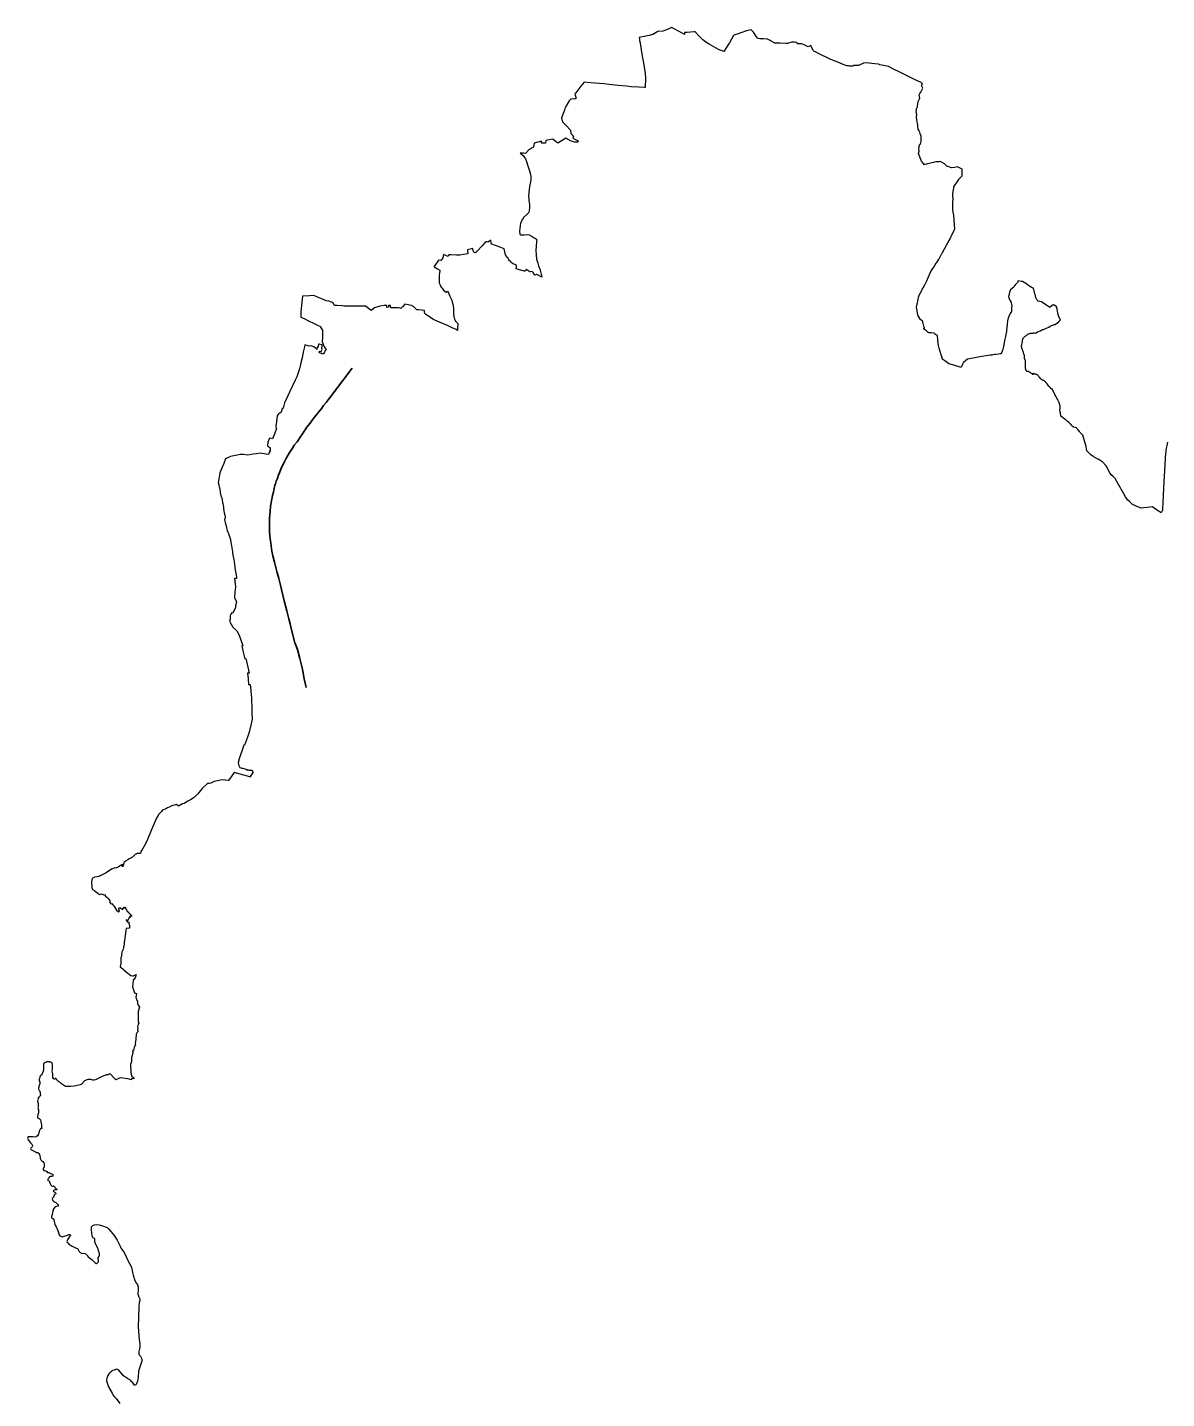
# Model space of a CAD drawing. Header units: metres. Extents: x 253044 to 343232, y 2133901 to 2238178.
# Drawn here: x 253044 to 296340, y 2186039 to 2238178 of the extents above; entities that cross this region are included whole.
import ezdxf

# ---------------------------------------------------------------- set-up
doc = ezdxf.new("R2010")
doc.units = ezdxf.units.M
doc.layers.add('BUND', color=7, linetype='Continuous', true_color=0x81007c)
doc.layers.add('DISTRICT BOUNDRY', color=86, linetype='Continuous')

msp = doc.modelspace()

# ---------------------------------------------------------------- linework, layer by layer
at = {"layer": 'BUND', "lineweight": 35}
msp.add_lwpolyline([(263643, 2213073), (263612, 2213196), (263564, 2213406), (263513, 2213696), (263491, 2213823), (263398, 2214180), (263308, 2214529), (263247, 2214688), (263213, 2214776), (263086, 2215268), (263034, 2215494), (262982, 2215693), (262903, 2215999), (262806, 2216372), (262754, 2216586), (262702, 2216800), (262661, 2216975), (262597, 2217217), (262523, 2217495), (262437, 2217844), (262377, 2218082), (262336, 2218265), (262290, 2218570), (262258, 2218836), (262245, 2219026), (262245, 2219259), (262239, 2219401), (262249, 2219528), (262264, 2219773), (262287, 2219974), (262318, 2220171), (262356, 2220376), (262390, 2220510), (262424, 2220660), (262453, 2220755), (262466, 2220825), (262503, 2220924), (262536, 2221006), (262556, 2221069), (262577, 2221128), (262622, 2221246), (262680, 2221380), (262766, 2221568), (262823, 2221690), (262839, 2221729), (262847, 2221745), (262859, 2221761), (262904, 2221839), (262993, 2221988), (263062, 2222098), (263115, 2222180), (263188, 2222290), (263296, 2222426), (263389, 2222556), (263523, 2222759), (263567, 2222826), (263600, 2222881), (263656, 2222959), (263789, 2223135), (263866, 2223240), (263951, 2223358), (264120, 2223557), (264229, 2223694), (264302, 2223803), (264398, 2223916), (264475, 2224018), (264572, 2224147), (264673, 2224284), (265388, 2225227)], dxfattribs=at)
at = {"layer": 'DISTRICT BOUNDRY'}
msp.add_polyline3d([(296375, 2222404, 0), (296315, 2222109, 0), (296307, 2222044, 0), (296292, 2221854, 0), (296286, 2221773, 0), (296222, 2220676, 0), (296192, 2220101, 0), (296186, 2219897, 0), (296183, 2219825, 0), (296137, 2219725, 0), (296026, 2219797, 0), (295884, 2219891, 0), (295800, 2219946, 0), (295721, 2219937, 0), (295606, 2219922, 0), (295467, 2219907, 0), (295359, 2219895, 0), (295281, 2219930, 0), (295211, 2219964, 0), (295128, 2220002, 0), (295050, 2220036, 0), (294929, 2220149, 0), (294854, 2220212, 0), (294781, 2220327, 0), (294778, 2220331, 0), (294775, 2220334, 0), (294700, 2220462, 0), (294517, 2220796, 0), (294386, 2221026, 0), (294322, 2221089, 0), (294316, 2221094, 0), (294310, 2221099, 0), (294228, 2221167, 0), (294178, 2221240, 0), (294098, 2221409, 0), (294081, 2221444, 0), (294081, 2221446, 0), (294080, 2221448, 0), (294050, 2221512, 0), (293901, 2221655, 0), (293899, 2221658, 0), (293898, 2221661, 0), (293865, 2221681, 0), (293844, 2221693, 0), (293840, 2221697, 0), (293836, 2221700, 0), (293737, 2221761, 0), (293734, 2221761, 0), (293732, 2221761, 0), (293550, 2221863, 0), (293481, 2221913, 0), (293480, 2221914, 0), (293477, 2221917, 0), (293313, 2222081, 0), (293285, 2222246, 0), (293224, 2222461, 0), (293159, 2222668, 0), (293157, 2222670, 0), (293155, 2222672, 0), (293104, 2222726, 0), (293052, 2222779, 0), (293045, 2222788, 0), (293028, 2222809, 0), (292974, 2222877, 0), (292940, 2222920, 0), (292930, 2222933, 0), (292929, 2222933, 0), (292919, 2222946, 0), (292821, 2222982, 0), (292809, 2222986, 0), (292801, 2222986, 0), (292783, 2222986, 0), (292780, 2222986, 0), (292769, 2223001, 0), (292746, 2223030, 0), (292735, 2223044, 0), (292725, 2223058, 0), (292700, 2223089, 0), (292697, 2223093, 0), (292694, 2223095, 0), (292694, 2223095, 0), (292692, 2223097, 0), (292638, 2223146, 0), (292634, 2223149, 0), (292577, 2223198, 0), (292508, 2223259, 0), (292499, 2223265, 0), (292490, 2223272, 0), (292431, 2223312, 0), (292372, 2223355, 0), (292317, 2223395, 0), (292319, 2223401, 0), (292321, 2223407, 0), (292310, 2223482, 0), (292309, 2223492, 0), (292307, 2223503, 0), (292304, 2223548, 0), (292302, 2223552, 0), (292299, 2223555, 0), (292295, 2223562, 0), (292295, 2223569, 0), (292282, 2223627, 0), (292287, 2223664, 0), (292287, 2223664, 0), (292291, 2223672, 0), (292298, 2223751, 0), (292299, 2223762, 0), (292296, 2223765, 0), (292296, 2223767, 0), (292289, 2223825, 0), (292240, 2223946, 0), (292233, 2223965, 0), (292233, 2223965, 0), (292225, 2223983, 0), (292205, 2224026, 0), (292202, 2224032, 0), (292200, 2224037, 0), (292169, 2224084, 0), (292140, 2224129, 0), (292135, 2224138, 0), (292129, 2224148, 0), (292128, 2224150, 0), (292098, 2224214, 0), (292096, 2224221, 0), (292093, 2224227, 0), (292043, 2224326, 0), (291988, 2224429, 0), (291967, 2224431, 0), (291966, 2224431, 0), (291957, 2224439, 0), (291956, 2224440, 0), (291945, 2224448, 0), (291944, 2224459, 0), (291943, 2224464, 0), (291930, 2224476, 0), (291903, 2224501, 0), (291897, 2224506, 0), (291885, 2224517, 0), (291871, 2224529, 0), (291855, 2224551, 0), (291825, 2224591, 0), (291821, 2224597, 0), (291819, 2224599, 0), (291806, 2224618, 0), (291804, 2224618, 0), (291801, 2224620, 0), (291786, 2224642, 0), (291781, 2224649, 0), (291768, 2224668, 0), (291753, 2224682, 0), (291751, 2224684, 0), (291707, 2224726, 0), (291704, 2224732, 0), (291692, 2224738, 0), (291656, 2224756, 0), (291646, 2224761, 0), (291645, 2224762, 0), (291628, 2224775, 0), (291624, 2224774, 0), (291623, 2224774, 0), (291614, 2224777, 0), (291605, 2224780, 0), (291580, 2224805, 0), (291575, 2224809, 0), (291571, 2224814, 0), (291566, 2224818, 0), (291505, 2224873, 0), (291496, 2224879, 0), (291485, 2224894, 0), (291454, 2224942, 0), (291450, 2224948, 0), (291446, 2224954, 0), (291425, 2224967, 0), (291402, 2224982, 0), (291378, 2224990, 0), (291369, 2224993, 0), (291354, 2224991, 0), (291324, 2224988, 0), (291321, 2224993, 0), (291315, 2224997, 0), (291311, 2225000, 0), (291296, 2225013, 0), (291287, 2225019, 0), (291278, 2225006, 0), (291272, 2224999, 0), (291258, 2224980, 0), (291255, 2224971, 0), (291254, 2224997, 0), (291254, 2225003, 0), (291230, 2225010, 0), (291187, 2225031, 0), (291176, 2225037, 0), (291169, 2225039, 0), (291172, 2225040, 0), (291173, 2225041, 0), (291167, 2225048, 0), (291161, 2225051, 0), (291153, 2225052, 0), (291142, 2225053, 0), (291116, 2225079, 0), (291108, 2225085, 0), (291100, 2225091, 0), (291077, 2225090, 0), (291050, 2225089, 0), (291042, 2225087, 0), (291038, 2225089, 0), (291028, 2225106, 0), (290995, 2225147, 0), (290983, 2225163, 0), (290986, 2225179, 0), (290986, 2225181, 0), (290986, 2225182, 0), (290984, 2225186, 0), (290986, 2225188, 0), (290988, 2225192, 0), (290989, 2225199, 0), (290985, 2225202, 0), (290979, 2225208, 0), (290982, 2225273, 0), (290982, 2225278, 0), (290982, 2225283, 0), (290982, 2225293, 0), (290980, 2225338, 0), (290980, 2225353, 0), (290980, 2225368, 0), (290977, 2225437, 0), (290974, 2225497, 0), (290972, 2225528, 0), (290972, 2225533, 0), (290964, 2225544, 0), (290957, 2225552, 0), (290941, 2225572, 0), (290941, 2225595, 0), (290941, 2225596, 0), (290941, 2225608, 0), (290940, 2225629, 0), (290939, 2225688, 0), (290940, 2225693, 0), (290930, 2225724, 0), (290916, 2225770, 0), (290901, 2225815, 0), (290897, 2225829, 0), (290892, 2225843, 0), (290880, 2225880, 0), (290861, 2225941, 0), (290851, 2225957, 0), (290841, 2225973, 0), (290837, 2226007, 0), (290832, 2226049, 0), (290825, 2226057, 0), (290824, 2226058, 0), (290858, 2226236, 0), (290879, 2226351, 0), (290970, 2226435, 0), (290987, 2226449, 0), (291004, 2226462, 0), (291010, 2226468, 0), (291067, 2226520, 0), (291080, 2226525, 0), (291092, 2226530, 0), (291125, 2226536, 0), (291158, 2226543, 0), (291170, 2226547, 0), (291184, 2226553, 0), (291191, 2226555, 0), (291197, 2226555, 0), (291237, 2226554, 0), (291262, 2226554, 0), (291269, 2226557, 0), (291277, 2226561, 0), (291313, 2226559, 0), (291364, 2226556, 0), (291374, 2226561, 0), (291384, 2226566, 0), (291438, 2226597, 0), (291546, 2226644, 0), (291610, 2226685, 0), (291660, 2226693, 0), (291684, 2226703, 0), (291707, 2226713, 0), (291733, 2226725, 0), (291859, 2226785, 0), (291871, 2226787, 0), (291882, 2226790, 0), (291910, 2226796, 0), (291910, 2226802, 0), (291911, 2226809, 0), (291911, 2226810, 0), (291932, 2226827, 0), (292060, 2226874, 0), (292061, 2226874, 0), (292074, 2226879, 0), (292074, 2226879, 0), (292087, 2226885, 0), (292189, 2226950, 0), (292245, 2226988, 0), (292247, 2226990, 0), (292292, 2227044, 0), (292301, 2227051, 0), (292309, 2227058, 0), (292248, 2227171, 0), (292208, 2227312, 0), (292202, 2227331, 0), (292189, 2227376, 0), (292179, 2227477, 0), (292153, 2227554, 0), (292079, 2227619, 0), (292024, 2227626, 0), (291915, 2227538, 0), (291890, 2227542, 0), (291866, 2227547, 0), (291795, 2227610, 0), (291586, 2227737, 0), (291460, 2227768, 0), (291416, 2227812, 0), (291369, 2227911, 0), (291349, 2228018, 0), (291339, 2228050, 0), (291306, 2228158, 0), (291287, 2228264, 0), (291269, 2228267, 0), (291255, 2228268, 0), (291248, 2228272, 0), (291220, 2228290, 0), (291216, 2228293, 0), (291208, 2228298, 0), (291199, 2228301, 0), (291192, 2228302, 0), (291187, 2228304, 0), (291182, 2228307, 0), (291047, 2228401, 0), (291030, 2228412, 0), (291030, 2228412, 0), (291013, 2228424, 0), (290865, 2228516, 0), (290856, 2228516, 0), (290841, 2228516, 0), (290821, 2228516, 0), (290685, 2228539, 0), (290689, 2228519, 0), (290685, 2228506, 0), (290678, 2228483, 0), (290626, 2228428, 0), (290616, 2228417, 0), (290615, 2228417, 0), (290604, 2228405, 0), (290574, 2228367, 0), (290538, 2228321, 0), (290534, 2228314, 0), (290523, 2228292, 0), (290520, 2228290, 0), (290503, 2228274, 0), (290412, 2228202, 0), (290376, 2228107, 0), (290344, 2227982, 0), (290340, 2227968, 0), (290336, 2227954, 0), (290343, 2227898, 0), (290390, 2227787, 0), (290429, 2227719, 0), (290455, 2227587, 0), (290450, 2227531, 0), (290446, 2227385, 0), (290443, 2227379, 0), (290440, 2227372, 0), (290400, 2227300, 0), (290353, 2227211, 0), (290350, 2227203, 0), (290348, 2227195, 0), (290344, 2227185, 0), (290322, 2227128, 0), (290316, 2227105, 0), (290311, 2227081, 0), (290294, 2227020, 0), (290283, 2226893, 0), (290278, 2226828, 0), (290278, 2226826, 0), (290274, 2226803, 0), (290274, 2226803, 0), (290269, 2226779, 0), (290257, 2226663, 0), (290254, 2226635, 0), (290253, 2226626, 0), (290251, 2226618, 0), (290228, 2226500, 0), (290213, 2226420, 0), (290184, 2226277, 0), (290151, 2226111, 0), (290129, 2225998, 0), (290112, 2225916, 0), (290107, 2225914, 0), (290104, 2225907, 0), (290102, 2225903, 0), (290088, 2225877, 0), (290087, 2225872, 0), (290067, 2225801, 0), (290057, 2225772, 0), (290047, 2225770, 0), (290018, 2225765, 0), (289960, 2225756, 0), (289853, 2225741, 0), (289832, 2225738, 0), (289832, 2225738, 0), (289811, 2225735, 0), (289738, 2225726, 0), (289696, 2225718, 0), (289695, 2225718, 0), (289632, 2225714, 0), (289245, 2225652, 0), (288992, 2225606, 0), (288777, 2225565, 0), (288696, 2225496, 0), (288621, 2225433, 0), (288598, 2225413, 0), (288580, 2225362, 0), (288577, 2225353, 0), (288538, 2225245, 0), (288257, 2225335, 0), (288064, 2225382, 0), (287954, 2225469, 0), (287842, 2225555, 0), (287833, 2225561, 0), (287825, 2225567, 0), (287800, 2225646, 0), (287775, 2225732, 0), (287701, 2225980, 0), (287668, 2226088, 0), (287661, 2226167, 0), (287648, 2226289, 0), (287647, 2226297, 0), (287646, 2226304, 0), (287645, 2226316, 0), (287632, 2226441, 0), (287630, 2226451, 0), (287629, 2226461, 0), (287586, 2226485, 0), (287535, 2226513, 0), (287526, 2226531, 0), (287518, 2226545, 0), (287512, 2226554, 0), (287396, 2226561, 0), (287305, 2226570, 0), (287289, 2226574, 0), (287286, 2226575, 0), (287284, 2226575, 0), (287284, 2226580, 0), (287284, 2226583, 0), (287215, 2226637, 0), (287144, 2226696, 0), (287116, 2226731, 0), (287116, 2226736, 0), (287130, 2226752, 0), (287145, 2226768, 0), (287115, 2226787, 0), (287104, 2226793, 0), (287109, 2226800, 0), (287113, 2226805, 0), (287111, 2226818, 0), (287088, 2226924, 0), (287070, 2226995, 0), (287069, 2227002, 0), (287067, 2227009, 0), (286998, 2227059, 0), (286984, 2227069, 0), (286983, 2227071, 0), (286982, 2227073, 0), (286905, 2227207, 0), (286897, 2227222, 0), (286895, 2227226, 0), (286886, 2227242, 0), (286880, 2227247, 0), (286837, 2227536, 0), (286859, 2227650, 0), (286895, 2227830, 0), (286909, 2227902, 0), (286910, 2227911, 0), (286910, 2227911, 0), (286912, 2227920, 0), (286922, 2227958, 0), (286932, 2227977, 0), (286942, 2227996, 0), (286988, 2228084, 0), (287034, 2228171, 0), (287039, 2228180, 0), (287047, 2228197, 0), (287057, 2228219, 0), (287090, 2228281, 0), (287163, 2228420, 0), (287223, 2228542, 0), (287295, 2228700, 0), (287323, 2228760, 0), (287327, 2228771, 0), (287331, 2228781, 0), (287382, 2228895, 0), (287435, 2228976, 0), (287455, 2229005, 0), (287490, 2229059, 0), (287548, 2229147, 0), (287588, 2229208, 0), (287599, 2229226, 0), (287610, 2229243, 0), (287649, 2229299, 0), (287689, 2229363, 0), (287701, 2229386, 0), (287714, 2229409, 0), (287787, 2229555, 0), (287792, 2229567, 0), (287795, 2229573, 0), (287824, 2229625, 0), (287900, 2229759, 0), (287902, 2229763, 0), (287979, 2229900, 0), (288012, 2229959, 0), (288029, 2229992, 0), (288110, 2230145, 0), (288119, 2230163, 0), (288135, 2230195, 0), (288154, 2230234, 0), (288292, 2230502, 0), (288293, 2230504, 0), (288293, 2230508, 0), (288271, 2230873, 0), (288250, 2231031, 0), (288250, 2231038, 0), (288235, 2231151, 0), (288219, 2231272, 0), (288219, 2231394, 0), (288219, 2231404, 0), (288222, 2231527, 0), (288225, 2231648, 0), (288224, 2231667, 0), (288219, 2231764, 0), (288219, 2231823, 0), (288219, 2231835, 0), (288221, 2231853, 0), (288240, 2232009, 0), (288242, 2232019, 0), (288249, 2232068, 0), (288256, 2232110, 0), (288440, 2232394, 0), (288444, 2232400, 0), (288449, 2232403, 0), (288577, 2232539, 0), (288575, 2232597, 0), (288567, 2232788, 0), (288400, 2232875, 0), (288396, 2232874, 0), (288392, 2232873, 0), (288294, 2232856, 0), (288171, 2232835, 0), (288068, 2232872, 0), (287984, 2232903, 0), (287896, 2232990, 0), (287811, 2233039, 0), (287758, 2233073, 0), (287753, 2233077, 0), (287749, 2233077, 0), (287691, 2233068, 0), (287682, 2233067, 0), (287675, 2233065, 0), (287670, 2233064, 0), (287610, 2233066, 0), (287600, 2233068, 0), (287587, 2233070, 0), (287580, 2233069, 0), (287573, 2233069, 0), (287476, 2233046, 0), (287370, 2233020, 0), (287265, 2232993, 0), (287260, 2232992, 0), (287256, 2232991, 0), (287218, 2232979, 0), (287163, 2232962, 0), (287161, 2232962, 0), (287146, 2232963, 0), (287140, 2232964, 0), (287139, 2232961, 0), (287134, 2232951, 0), (287085, 2233012, 0), (287022, 2233091, 0), (286912, 2233379, 0), (286936, 2233470, 0), (286927, 2233540, 0), (286941, 2233617, 0), (286933, 2233629, 0), (286926, 2233641, 0), (286961, 2233733, 0), (286964, 2233739, 0), (286972, 2233740, 0), (286989, 2233743, 0), (287010, 2233859, 0), (287017, 2234040, 0), (286981, 2234136, 0), (286980, 2234140, 0), (286980, 2234145, 0), (286963, 2234192, 0), (286960, 2234195, 0), (286958, 2234197, 0), (286922, 2234269, 0), (286904, 2234304, 0), (286899, 2234311, 0), (286895, 2234318, 0), (286890, 2234396, 0), (286884, 2234501, 0), (286879, 2234502, 0), (286878, 2234506, 0), (286873, 2234523, 0), (286855, 2234605, 0), (286846, 2234647, 0), (286844, 2234652, 0), (286842, 2234658, 0), (286830, 2234782, 0), (286852, 2234867, 0), (286853, 2234872, 0), (286844, 2234883, 0), (286839, 2234889, 0), (286835, 2234893, 0), (286833, 2234913, 0), (286827, 2234976, 0), (286832, 2235012, 0), (286831, 2235034, 0), (286830, 2235044, 0), (286829, 2235051, 0), (286827, 2235060, 0), (286878, 2235153, 0), (286892, 2235299, 0), (286904, 2235351, 0), (286911, 2235382, 0), (286947, 2235460, 0), (286945, 2235460, 0), (286945, 2235460, 0), (286952, 2235475, 0), (286958, 2235489, 0), (286938, 2235610, 0), (286968, 2235668, 0), (286995, 2235719, 0), (287074, 2235867, 0), (287026, 2235967, 0), (287040, 2235993, 0), (287063, 2236034, 0), (287010, 2236078, 0), (286756, 2236201, 0), (286182, 2236484, 0), (285991, 2236575, 0), (285776, 2236688, 0), (285767, 2236693, 0), (285765, 2236693, 0), (285523, 2236740, 0), (285440, 2236761, 0), (285431, 2236763, 0), (285373, 2236777, 0), (285257, 2236796, 0), (284925, 2236831, 0), (284819, 2236819, 0), (284637, 2236731, 0), (284439, 2236729, 0), (284412, 2236702, 0), (284308, 2236707, 0), (284292, 2236709, 0), (284249, 2236715, 0), (284193, 2236723, 0), (284048, 2236767, 0), (283904, 2236828, 0), (283582, 2236964, 0), (283088, 2237199, 0), (282928, 2237279, 0), (282906, 2237298, 0), (282820, 2237489, 0), (282713, 2237438, 0), (282592, 2237500, 0), (282483, 2237555, 0), (282351, 2237552, 0), (282329, 2237553, 0), (282264, 2237603, 0), (282200, 2237620, 0), (282091, 2237615, 0), (281935, 2237568, 0), (281864, 2237565, 0), (281652, 2237577, 0), (281552, 2237581, 0), (281448, 2237585, 0), (281309, 2237659, 0), (281270, 2237680, 0), (281170, 2237732, 0), (281026, 2237741, 0), (280949, 2237746, 0), (280880, 2237750, 0), (280831, 2237756, 0), (280791, 2237774, 0), (280760, 2237820, 0), (280637, 2237994, 0), (280561, 2238072, 0), (280548, 2238086, 0), (280369, 2238048, 0), (280156, 2237972, 0), (280053, 2237940, 0), (279929, 2237892, 0), (279900, 2237880, 0), (279881, 2237873, 0), (279724, 2237589, 0), (279716, 2237575, 0), (279517, 2237263, 0), (279513, 2237257, 0), (279315, 2237333, 0), (278956, 2237540, 0), (278826, 2237618, 0), (278710, 2237703, 0), (278577, 2237847, 0), (278433, 2238002, 0), (278425, 2238010, 0), (278367, 2238006, 0), (278118, 2237991, 0), (278020, 2237988, 0), (278012, 2237915, 0), (277935, 2237958, 0), (277817, 2238023, 0), (277817, 2238023, 0), (277621, 2238128, 0), (277527, 2238178, 0), (277366, 2238097, 0), (277188, 2238041, 0), (277008, 2238021, 0), (276811, 2237915, 0), (276678, 2237875, 0), (276292, 2237797, 0), (276301, 2237741, 0), (276312, 2237671, 0), (276315, 2237658, 0), (276360, 2237415, 0), (276389, 2237236, 0), (276425, 2237023, 0), (276457, 2236835, 0), (276500, 2236590, 0), (276522, 2236423, 0), (276531, 2236249, 0), (276524, 2235897, 0), (276494, 2235898, 0), (276284, 2235906, 0), (275995, 2235924, 0), (275809, 2235947, 0), (275501, 2235973, 0), (275157, 2236006, 0), (274968, 2236027, 0), (274607, 2236062, 0), (274316, 2236085, 0), (274210, 2236095, 0), (274083, 2235941, 0), (273883, 2235691, 0), (273854, 2235650, 0), (273864, 2235608, 0), (273884, 2235520, 0), (273884, 2235517, 0), (273893, 2235466, 0), (273847, 2235463, 0), (273698, 2235454, 0), (273626, 2235376, 0), (273617, 2235366, 0), (273592, 2235323, 0), (273502, 2235173, 0), (273474, 2235093, 0), (273471, 2235085, 0), (273451, 2235026, 0), (273405, 2234904, 0), (273342, 2234738, 0), (273357, 2234672, 0), (273366, 2234641, 0), (273384, 2234585, 0), (273523, 2234444, 0), (273681, 2234270, 0), (273696, 2234145, 0), (273729, 2234111, 0), (273795, 2234041, 0), (273771, 2233970, 0), (273972, 2233863, 0), (273965, 2233820, 0), (273963, 2233809, 0), (273843, 2233812, 0), (273711, 2233853, 0), (273505, 2233969, 0), (273209, 2233777, 0), (273205, 2233774, 0), (273199, 2233779, 0), (273023, 2233916, 0), (272996, 2233931, 0), (272742, 2233884, 0), (272739, 2233773, 0), (272578, 2233778, 0), (272581, 2233851, 0), (272304, 2233776, 0), (272291, 2233702, 0), (272289, 2233688, 0), (272276, 2233652, 0), (272262, 2233611, 0), (272197, 2233589, 0), (272085, 2233512, 0), (271975, 2233380, 0), (271901, 2233393, 0), (271771, 2233393, 0), (271827, 2233353, 0), (271881, 2233303, 0), (271905, 2233275, 0), (271938, 2233236, 0), (271974, 2233187, 0), (272014, 2233079, 0), (272067, 2232912, 0), (272121, 2232725, 0), (272123, 2232719, 0), (272161, 2232590, 0), (272181, 2232504, 0), (272181, 2232447, 0), (272182, 2232389, 0), (272168, 2232313, 0), (272146, 2232230, 0), (272142, 2232208, 0), (272138, 2232177, 0), (272116, 2232038, 0), (272114, 2232019, 0), (272106, 2231905, 0), (272090, 2231745, 0), (272098, 2231681, 0), (272106, 2231611, 0), (272119, 2231524, 0), (272131, 2231442, 0), (272132, 2231317, 0), (272118, 2231210, 0), (272097, 2231143, 0), (272096, 2231142, 0), (272021, 2231061, 0), (271917, 2230968, 0), (271856, 2230879, 0), (271843, 2230869, 0), (271779, 2230724, 0), (271769, 2230647, 0), (271755, 2230537, 0), (271742, 2230431, 0), (271760, 2230319, 0), (271785, 2230295, 0), (271786, 2230294, 0), (271788, 2230294, 0), (271827, 2230286, 0), (271937, 2230292, 0), (272058, 2230302, 0), (272118, 2230294, 0), (272222, 2230232, 0), (272309, 2230179, 0), (272359, 2230149, 0), (272390, 2230123, 0), (272400, 2230081, 0), (272396, 2230051, 0), (272374, 2229850, 0), (272366, 2229710, 0), (272376, 2229526, 0), (272395, 2229370, 0), (272437, 2229208, 0), (272471, 2229108, 0), (272533, 2228961, 0), (272537, 2228946, 0), (272576, 2228791, 0), (272591, 2228685, 0), (272451, 2228757, 0), (272406, 2228783, 0), (272386, 2228788, 0), (272333, 2228759, 0), (272333, 2228759, 0), (272332, 2228760, 0), (272265, 2228861, 0), (272229, 2228892, 0), (272170, 2228885, 0), (272141, 2228882, 0), (272068, 2228940, 0), (272011, 2228985, 0), (271970, 2228930, 0), (271957, 2228912, 0), (271929, 2228908, 0), (271922, 2228910, 0), (271711, 2228973, 0), (271621, 2228993, 0), (271627, 2229070, 0), (271631, 2229119, 0), (271625, 2229129, 0), (271617, 2229144, 0), (271547, 2229175, 0), (271533, 2229181, 0), (271478, 2229202, 0), (271467, 2229213, 0), (271419, 2229257, 0), (271400, 2229281, 0), (271365, 2229300, 0), (271335, 2229339, 0), (271317, 2229403, 0), (271295, 2229434, 0), (271258, 2229479, 0), (271214, 2229533, 0), (271166, 2229753, 0), (271164, 2229763, 0), (270969, 2229838, 0), (270690, 2229935, 0), (270681, 2229938, 0), (270680, 2229951, 0), (270675, 2229985, 0), (270662, 2230089, 0), (270605, 2230051, 0), (270542, 2230015, 0), (270512, 2230023, 0), (270488, 2230025, 0), (270470, 2230025, 0), (270447, 2230011, 0), (270415, 2229976, 0), (270387, 2229945, 0), (270321, 2229873, 0), (270120, 2229656, 0), (270084, 2229625, 0), (270061, 2229613, 0), (270049, 2229611, 0), (270048, 2229611, 0), (270031, 2229614, 0), (270021, 2229620, 0), (270012, 2229630, 0), (269993, 2229667, 0), (269989, 2229688, 0), (269970, 2229775, 0), (269776, 2229725, 0), (269766, 2229696, 0), (269783, 2229585, 0), (269754, 2229570, 0), (269477, 2229524, 0), (269351, 2229522, 0), (269143, 2229529, 0), (269088, 2229528, 0), (269058, 2229528, 0), (269037, 2229472, 0), (268853, 2229543, 0), (268829, 2229418, 0), (268762, 2229318, 0), (268668, 2229325, 0), (268497, 2229082, 0), (268506, 2229076, 0), (268632, 2228996, 0), (268720, 2228948, 0), (268708, 2228839, 0), (268699, 2228757, 0), (268692, 2228567, 0), (268689, 2228510, 0), (268697, 2228462, 0), (268714, 2228415, 0), (268729, 2228370, 0), (268767, 2228303, 0), (268804, 2228262, 0), (268863, 2228188, 0), (268912, 2228151, 0), (268955, 2228115, 0), (269020, 2228144, 0), (269102, 2227959, 0), (269156, 2227827, 0), (269204, 2227710, 0), (269226, 2227595, 0), (269241, 2227484, 0), (269243, 2227465, 0), (269242, 2227336, 0), (269242, 2227267, 0), (269249, 2227199, 0), (269263, 2227124, 0), (269288, 2227070, 0), (269317, 2227004, 0), (269408, 2226923, 0), (269395, 2226738, 0), (269389, 2226658, 0), (269338, 2226685, 0), (269190, 2226761, 0), (269037, 2226833, 0), (268707, 2226971, 0), (268527, 2227043, 0), (268474, 2227074, 0), (268267, 2227217, 0), (268177, 2227276, 0), (268142, 2227299, 0), (268137, 2227346, 0), (268131, 2227411, 0), (267902, 2227438, 0), (267840, 2227439, 0), (267712, 2227563, 0), (267641, 2227603, 0), (267383, 2227660, 0), (267295, 2227558, 0), (267295, 2227558, 0), (267240, 2227493, 0), (267216, 2227499, 0), (267150, 2227515, 0), (266943, 2227517, 0), (266853, 2227521, 0), (266843, 2227599, 0), (266769, 2227600, 0), (266764, 2227536, 0), (266703, 2227533, 0), (266702, 2227608, 0), (266600, 2227600, 0), (266443, 2227579, 0), (266235, 2227517, 0), (266119, 2227428, 0), (266113, 2227420, 0), (265893, 2227578, 0), (265852, 2227582, 0), (265430, 2227582, 0), (265076, 2227581, 0), (265074, 2227581, 0), (265024, 2227585, 0), (264817, 2227602, 0), (264788, 2227605, 0), (264716, 2227610, 0), (264657, 2227723, 0), (264599, 2227733, 0), (264494, 2227764, 0), (264402, 2227777, 0), (264346, 2227809, 0), (264199, 2227871, 0), (264138, 2227896, 0), (264045, 2227933, 0), (263929, 2227978, 0), (263763, 2227968, 0), (263503, 2227955, 0), (263474, 2227731, 0), (263439, 2227358, 0), (263431, 2227215, 0), (263436, 2227176, 0), (263437, 2227166, 0), (263581, 2227094, 0), (263695, 2227038, 0), (263968, 2226904, 0), (264094, 2226845, 0), (264157, 2226816, 0), (264168, 2226801, 0), (264250, 2226681, 0), (264263, 2226662, 0), (264262, 2226631, 0), (264253, 2226383, 0), (264250, 2226232, 0), (264306, 2226060, 0), (264350, 2225988, 0), (264390, 2225944, 0), (264404, 2225936, 0), (264408, 2225928, 0), (264377, 2225898, 0), (264371, 2225893, 0), (264361, 2225883, 0), (264350, 2225875, 0), (264342, 2225857, 0), (264340, 2225833, 0), (264313, 2225789, 0), (264307, 2225782, 0), (264301, 2225777, 0), (264296, 2225772, 0), (264287, 2225769, 0), (264269, 2225765, 0), (264258, 2225766, 0), (264241, 2225769, 0), (264229, 2225774, 0), (264187, 2225796, 0), (264144, 2225809, 0), (264137, 2225811, 0), (264138, 2225820, 0), (264139, 2225846, 0), (264139, 2225862, 0), (264146, 2225868, 0), (264205, 2225861, 0), (264214, 2225862, 0), (264215, 2225868, 0), (264216, 2225880, 0), (264213, 2225893, 0), (264213, 2225898, 0), (264223, 2225899, 0), (264229, 2225901, 0), (264235, 2225906, 0), (264244, 2225925, 0), (264229, 2225968, 0), (264229, 2225981, 0), (264228, 2225986, 0), (264228, 2225992, 0), (264226, 2226004, 0), (264234, 2226019, 0), (264239, 2226027, 0), (264248, 2226040, 0), (264243, 2226092, 0), (264243, 2226099, 0), (264237, 2226103, 0), (264147, 2226138, 0), (264135, 2226142, 0), (264127, 2226139, 0), (264114, 2226134, 0), (264103, 2226128, 0), (264111, 2226118, 0), (264100, 2226059, 0), (264095, 2226053, 0), (264051, 2226000, 0), (264049, 2225981, 0), (264042, 2225943, 0), (264046, 2225937, 0), (264042, 2225935, 0), (264040, 2225939, 0), (264005, 2225967, 0), (263928, 2226034, 0), (263819, 2226065, 0), (263756, 2226063, 0), (263679, 2226080, 0), (263592, 2226108, 0), (263573, 2226027, 0), (263528, 2225834, 0), (263480, 2225609, 0), (263440, 2225427, 0), (263412, 2225302, 0), (263400, 2225249, 0), (263356, 2225116, 0), (263280, 2224889, 0), (263220, 2224760, 0), (263118, 2224545, 0), (263106, 2224521, 0), (263006, 2224308, 0), (262945, 2224171, 0), (262816, 2223901, 0), (262767, 2223706, 0), (262730, 2223673, 0), (262706, 2223604, 0), (262676, 2223527, 0), (262611, 2223512, 0), (262602, 2223498, 0), (262540, 2223406, 0), (262510, 2223181, 0), (262487, 2223021, 0), (262499, 2222945, 0), (262505, 2222942, 0), (262482, 2222847, 0), (262478, 2222822, 0), (262452, 2222755, 0), (262360, 2222530, 0), (262246, 2222553, 0), (262177, 2222402, 0), (262166, 2222266, 0), (262175, 2222260, 0), (262205, 2222237, 0), (262270, 2222193, 0), (262266, 2222100, 0), (262273, 2222089, 0), (262273, 2222073, 0), (262271, 2222065, 0), (262267, 2222056, 0), (262259, 2222075, 0), (262201, 2221944, 0), (261959, 2221981, 0), (261890, 2221987, 0), (261746, 2221961, 0), (261622, 2221945, 0), (261565, 2221935, 0), (261415, 2221915, 0), (261250, 2221933, 0), (261192, 2221936, 0), (261142, 2221937, 0), (260819, 2221871, 0), (260762, 2221861, 0), (260572, 2221776, 0), (260506, 2221591, 0), (260454, 2221486, 0), (260360, 2221238, 0), (260341, 2221138, 0), (260322, 2221044, 0), (260300, 2220930, 0), (260290, 2220876, 0), (260317, 2220779, 0), (260349, 2220658, 0), (260358, 2220630, 0), (260360, 2220625, 0), (260363, 2220493, 0), (260381, 2220427, 0), (260400, 2220365, 0), (260415, 2220316, 0), (260427, 2220275, 0), (260445, 2220213, 0), (260453, 2220118, 0), (260465, 2220074, 0), (260483, 2220005, 0), (260500, 2219937, 0), (260501, 2219888, 0), (260503, 2219799, 0), (260525, 2219718, 0), (260551, 2219627, 0), (260558, 2219560, 0), (260562, 2219535, 0), (260531, 2219461, 0), (260548, 2219405, 0), (260562, 2219356, 0), (260564, 2219348, 0), (260563, 2219348, 0), (260592, 2219231, 0), (260623, 2219101, 0), (260636, 2219043, 0), (260663, 2218991, 0), (260691, 2218940, 0), (260716, 2218857, 0), (260736, 2218788, 0), (260759, 2218710, 0), (260756, 2218707, 0), (260776, 2218593, 0), (260787, 2218531, 0), (260798, 2218459, 0), (260810, 2218391, 0), (260821, 2218313, 0), (260835, 2218234, 0), (260842, 2218188, 0), (260865, 2218059, 0), (260876, 2217990, 0), (260883, 2217950, 0), (260896, 2217872, 0), (260916, 2217741, 0), (260928, 2217669, 0), (260925, 2217663, 0), (260930, 2217629, 0), (260951, 2217494, 0), (260972, 2217361, 0), (260989, 2217257, 0), (260994, 2217223, 0), (260976, 2217222, 0), (260958, 2217220, 0), (260937, 2217219, 0), (260922, 2217218, 0), (260913, 2217218, 0), (260951, 2216905, 0), (260932, 2216700, 0), (260913, 2216515, 0), (260912, 2216505, 0), (260913, 2216499, 0), (260978, 2216355, 0), (260985, 2216338, 0), (260994, 2216320, 0), (260953, 2216187, 0), (260952, 2216117, 0), (260845, 2215909, 0), (260817, 2215914, 0), (260789, 2215883, 0), (260768, 2215848, 0), (260748, 2215799, 0), (260751, 2215680, 0), (260728, 2215606, 0), (260847, 2215371, 0), (260999, 2215233, 0), (261054, 2215150, 0), (261057, 2215145, 0), (261110, 2215033, 0), (261182, 2214814, 0), (261230, 2214673, 0), (261194, 2214660, 0), (261229, 2214478, 0), (261302, 2214173, 0), (261346, 2214180, 0), (261422, 2213847, 0), (261474, 2213625, 0), (261458, 2213623, 0), (261408, 2213625, 0), (261428, 2213407, 0), (261451, 2213195, 0), (261506, 2213198, 0), (261529, 2212970, 0), (261547, 2212766, 0), (261557, 2212705, 0), (261563, 2212516, 0), (261569, 2212392, 0), (261571, 2212302, 0), (261574, 2212213, 0), (261575, 2212043, 0), (261583, 2211940, 0), (261583, 2211878, 0), (261504, 2211532, 0), (261499, 2211507, 0), (261482, 2211424, 0), (261473, 2211379, 0), (261462, 2211346, 0), (261407, 2211188, 0), (261296, 2210881, 0), (261273, 2210885, 0), (261064, 2210292, 0), (261080, 2210285, 0), (261053, 2210229, 0), (261057, 2210216, 0), (261061, 2210189, 0), (261061, 2210185, 0), (261060, 2210140, 0), (261113, 2210039, 0), (261196, 2210015, 0), (261226, 2210006, 0), (261302, 2209984, 0), (261377, 2209960, 0), (261374, 2209951, 0), (261393, 2209946, 0), (261395, 2209954, 0), (261421, 2209946, 0), (261417, 2209931, 0), (261436, 2209928, 0), (261441, 2209944, 0), (261473, 2209941, 0), (261533, 2209935, 0), (261580, 2209931, 0), (261611, 2209858, 0), (261614, 2209850, 0), (261512, 2209694, 0), (261535, 2209669, 0), (261497, 2209680, 0), (260903, 2209846, 0), (260693, 2209550, 0), (260691, 2209538, 0), (260675, 2209540, 0), (260570, 2209555, 0), (260555, 2209557, 0), (260447, 2209573, 0), (260325, 2209546, 0), (260142, 2209504, 0), (260013, 2209441, 0), (259951, 2209431, 0), (259939, 2209427, 0), (259892, 2209425, 0), (259683, 2209234, 0), (259574, 2209100, 0), (259523, 2209030, 0), (259445, 2208959, 0), (259387, 2208893, 0), (259236, 2208812, 0), (259144, 2208760, 0), (259000, 2208673, 0), (258943, 2208652, 0), (258790, 2208570, 0), (258708, 2208623, 0), (258634, 2208610, 0), (258554, 2208595, 0), (258426, 2208529, 0), (258370, 2208504, 0), (258292, 2208446, 0), (258188, 2208427, 0), (258133, 2208365, 0), (258078, 2208303, 0), (258024, 2208243, 0), (258015, 2208212, 0), (258014, 2208211, 0), (257941, 2208096, 0), (257935, 2208081, 0), (257750, 2207645, 0), (257607, 2207294, 0), (257537, 2207130, 0), (257379, 2206871, 0), (257373, 2206876, 0), (257355, 2206813, 0), (257340, 2206765, 0), (257211, 2206766, 0), (257138, 2206725, 0), (257059, 2206656, 0), (257034, 2206632, 0), (256923, 2206568, 0), (256907, 2206560, 0), (256876, 2206541, 0), (256857, 2206527, 0), (256785, 2206484, 0), (256766, 2206470, 0), (256748, 2206451, 0), (256712, 2206418, 0), (256680, 2206289, 0), (256652, 2206270, 0), (256649, 2206274, 0), (256659, 2206298, 0), (256669, 2206345, 0), (256627, 2206339, 0), (256500, 2206262, 0), (256402, 2206202, 0), (256367, 2206216, 0), (256341, 2206210, 0), (256341, 2206209, 0), (256235, 2206170, 0), (256042, 2206033, 0), (255990, 2206005, 0), (255863, 2205939, 0), (255859, 2205938, 0), (255849, 2205933, 0), (255832, 2205926, 0), (255804, 2205914, 0), (255788, 2205907, 0), (255770, 2205899, 0), (255761, 2205895, 0), (255677, 2205882, 0), (255599, 2205870, 0), (255510, 2205821, 0), (255481, 2205701, 0), (255492, 2205471, 0), (255520, 2205402, 0), (255600, 2205342, 0), (255682, 2205281, 0), (255723, 2205252, 0), (255781, 2205206, 0), (255844, 2205236, 0), (255845, 2205237, 0), (255919, 2205206, 0), (255948, 2205200, 0), (255969, 2205202, 0), (256015, 2205143, 0), (256058, 2205105, 0), (256097, 2205069, 0), (256159, 2204986, 0), (256159, 2204985, 0), (256187, 2204946, 0), (256160, 2204925, 0), (256214, 2204848, 0), (256248, 2204869, 0), (256278, 2204830, 0), (256298, 2204801, 0), (256335, 2204754, 0), (256426, 2204616, 0), (256508, 2204553, 0), (256537, 2204569, 0), (256514, 2204648, 0), (256516, 2204689, 0), (256542, 2204694, 0), (256578, 2204702, 0), (256659, 2204635, 0), (256685, 2204678, 0), (256720, 2204729, 0), (256780, 2204708, 0), (256773, 2204708, 0), (256766, 2204705, 0), (256758, 2204702, 0), (256751, 2204695, 0), (256749, 2204687, 0), (256752, 2204676, 0), (256760, 2204671, 0), (256769, 2204665, 0), (256774, 2204662, 0), (256780, 2204661, 0), (256786, 2204659, 0), (256792, 2204654, 0), (256799, 2204650, 0), (256810, 2204631, 0), (256812, 2204628, 0), (256812, 2204618, 0), (256812, 2204601, 0), (256817, 2204596, 0), (256820, 2204592, 0), (256828, 2204583, 0), (256834, 2204576, 0), (256854, 2204555, 0), (256875, 2204526, 0), (256880, 2204521, 0), (256919, 2204491, 0), (256922, 2204490, 0), (256940, 2204470, 0), (256963, 2204447, 0), (256970, 2204439, 0), (256975, 2204434, 0), (256990, 2204418, 0), (256996, 2204411, 0), (257016, 2204390, 0), (257018, 2204388, 0), (256999, 2204378, 0), (256968, 2204384, 0), (256955, 2204378, 0), (256951, 2204376, 0), (256928, 2204365, 0), (256936, 2204355, 0), (256945, 2204345, 0), (256946, 2204339, 0), (256946, 2204336, 0), (256943, 2204333, 0), (256934, 2204330, 0), (256931, 2204327, 0), (256917, 2204316, 0), (256912, 2204317, 0), (256901, 2204319, 0), (256897, 2204312, 0), (256904, 2204304, 0), (256870, 2204257, 0), (256871, 2204245, 0), (256888, 2204237, 0), (256840, 2204215, 0), (256801, 2204239, 0), (256793, 2204226, 0), (256815, 2204211, 0), (256832, 2204211, 0), (256834, 2204211, 0), (256840, 2204185, 0), (256847, 2204160, 0), (256904, 2204165, 0), (256895, 2204110, 0), (256909, 2204065, 0), (256919, 2204031, 0), (256924, 2204015, 0), (256928, 2204001, 0), (256934, 2203978, 0), (256925, 2203978, 0), (256923, 2203930, 0), (256797, 2203914, 0), (256788, 2203840, 0), (256761, 2203642, 0), (256748, 2203565, 0), (256745, 2203550, 0), (256740, 2203520, 0), (256735, 2203471, 0), (256730, 2203437, 0), (256726, 2203398, 0), (256721, 2203360, 0), (256714, 2203307, 0), (256703, 2203238, 0), (256701, 2203226, 0), (256689, 2203180, 0), (256677, 2203132, 0), (256671, 2203108, 0), (256660, 2203064, 0), (256640, 2203039, 0), (256640, 2203037, 0), (256637, 2203021, 0), (256635, 2203006, 0), (256623, 2202923, 0), (256618, 2202896, 0), (256613, 2202859, 0), (256596, 2202813, 0), (256594, 2202555, 0), (256586, 2202535, 0), (256562, 2202473, 0), (256562, 2202473, 0), (256563, 2202471, 0), (256574, 2202461, 0), (256666, 2202378, 0), (256707, 2202339, 0), (256810, 2202257, 0), (256854, 2202220, 0), (256969, 2202127, 0), (257032, 2202120, 0), (257075, 2202117, 0), (257101, 2202127, 0), (257176, 2202159, 0), (257178, 2202160, 0), (257153, 2202079, 0), (257140, 2202036, 0), (257067, 2201950, 0), (257040, 2201701, 0), (257119, 2201465, 0), (257192, 2201438, 0), (257168, 2201303, 0), (257194, 2201199, 0), (257230, 2201149, 0), (257232, 2201065, 0), (257252, 2200998, 0), (257309, 2200926, 0), (257258, 2200763, 0), (257250, 2200388, 0), (257284, 2200316, 0), (257247, 2200273, 0), (257230, 2200159, 0), (257245, 2200106, 0), (257233, 2200050, 0), (257252, 2199997, 0), (257201, 2199947, 0), (257173, 2199899, 0), (257161, 2199707, 0), (257157, 2199622, 0), (257133, 2199530, 0), (257154, 2199483, 0), (257107, 2199438, 0), (257069, 2199272, 0), (257059, 2199274, 0), (257044, 2199278, 0), (257033, 2199231, 0), (257050, 2199228, 0), (257058, 2199227, 0), (257003, 2198992, 0), (256995, 2198858, 0), (256967, 2198748, 0), (256971, 2198426, 0), (256995, 2198339, 0), (256996, 2198332, 0), (257001, 2198316, 0), (257088, 2198231, 0), (257087, 2198202, 0), (256995, 2198208, 0), (256999, 2198164, 0), (256862, 2198201, 0), (256566, 2198231, 0), (256401, 2198160, 0), (256177, 2198403, 0), (256176, 2198400, 0), (256165, 2198385, 0), (256151, 2198374, 0), (256130, 2198363, 0), (256107, 2198356, 0), (256093, 2198352, 0), (256081, 2198350, 0), (256040, 2198348, 0), (255982, 2198320, 0), (255878, 2198284, 0), (255734, 2198206, 0), (255627, 2198156, 0), (255571, 2198149, 0), (255525, 2198147, 0), (255451, 2198170, 0), (255397, 2198170, 0), (255341, 2198167, 0), (255299, 2198158, 0), (255253, 2198140, 0), (255213, 2198119, 0), (255180, 2198088, 0), (255155, 2198061, 0), (255140, 2198038, 0), (255124, 2198013, 0), (255100, 2197995, 0), (255051, 2197972, 0), (254991, 2197961, 0), (254819, 2197919, 0), (254679, 2197905, 0), (254536, 2197903, 0), (254485, 2197907, 0), (254340, 2198005, 0), (254324, 2198016, 0), (254308, 2198029, 0), (254294, 2198054, 0), (254268, 2198065, 0), (254219, 2198098, 0), (254173, 2198143, 0), (254154, 2198163, 0), (254149, 2198183, 0), (254142, 2198196, 0), (254127, 2198205, 0), (254111, 2198212, 0), (254096, 2198205, 0), (254084, 2198191, 0), (254069, 2198180, 0), (254056, 2198182, 0), (254038, 2198204, 0), (254010, 2198248, 0), (254010, 2198276, 0), (254005, 2198321, 0), (254003, 2198370, 0), (254001, 2198433, 0), (253989, 2198486, 0), (253993, 2198567, 0), (253997, 2198663, 0), (253996, 2198722, 0), (253992, 2198755, 0), (253987, 2198789, 0), (253974, 2198811, 0), (253942, 2198831, 0), (253914, 2198833, 0), (253896, 2198840, 0), (253880, 2198840, 0), (253862, 2198830, 0), (253846, 2198839, 0), (253804, 2198852, 0), (253787, 2198839, 0), (253788, 2198843, 0), (253755, 2198830, 0), (253720, 2198820, 0), (253657, 2198768, 0), (253653, 2198741, 0), (253660, 2198706, 0), (253658, 2198654, 0), (253650, 2198529, 0), (253601, 2198385, 0), (253568, 2198340, 0), (253539, 2198319, 0), (253532, 2198304, 0), (253515, 2198283, 0), (253510, 2198263, 0), (253511, 2198236, 0), (253502, 2198214, 0), (253489, 2198202, 0), (253487, 2198171, 0), (253491, 2198124, 0), (253509, 2198088, 0), (253516, 2198046, 0), (253517, 2198012, 0), (253503, 2197967, 0), (253479, 2197916, 0), (253473, 2197881, 0), (253462, 2197839, 0), (253462, 2197810, 0), (253482, 2197785, 0), (253502, 2197757, 0), (253518, 2197719, 0), (253527, 2197674, 0), (253532, 2197627, 0), (253535, 2197589, 0), (253534, 2197562, 0), (253521, 2197539, 0), (253497, 2197517, 0), (253472, 2197499, 0), (253455, 2197463, 0), (253433, 2197386, 0), (253431, 2197337, 0), (253433, 2197297, 0), (253447, 2197254, 0), (253454, 2197230, 0), (253456, 2197198, 0), (253456, 2197149, 0), (253446, 2197120, 0), (253441, 2197097, 0), (253446, 2197059, 0), (253458, 2197024, 0), (253466, 2196981, 0), (253467, 2196947, 0), (253465, 2196907, 0), (253447, 2196862, 0), (253434, 2196824, 0), (253428, 2196783, 0), (253423, 2196750, 0), (253425, 2196732, 0), (253437, 2196710, 0), (253493, 2196685, 0), (253511, 2196665, 0), (253537, 2196636, 0), (253556, 2196563, 0), (253563, 2196504, 0), (253574, 2196448, 0), (253579, 2196408, 0), (253581, 2196388, 0), (253573, 2196363, 0), (253577, 2196337, 0), (253588, 2196328, 0), (253590, 2196310, 0), (253578, 2196303, 0), (253551, 2196303, 0), (253522, 2196287, 0), (253504, 2196233, 0), (253473, 2196143, 0), (253458, 2196098, 0), (253421, 2196030, 0), (253376, 2195997, 0), (253329, 2195985, 0), (253243, 2195989, 0), (253193, 2195991, 0), (253142, 2195990, 0), (253099, 2195990, 0), (253068, 2195987, 0), (253053, 2195974, 0), (253044, 2195942, 0), (253058, 2195916, 0), (253075, 2195884, 0), (253125, 2195820, 0), (253161, 2195768, 0), (253195, 2195722, 0), (253220, 2195695, 0), (253233, 2195664, 0), (253233, 2195632, 0), (253226, 2195608, 0), (253187, 2195580, 0), (253169, 2195558, 0), (253165, 2195533, 0), (253167, 2195511, 0), (253196, 2195493, 0), (253252, 2195471, 0), (253299, 2195449, 0), (253353, 2195420, 0), (253386, 2195400, 0), (253433, 2195394, 0), (253460, 2195376, 0), (253487, 2195354, 0), (253521, 2195265, 0), (253523, 2195220, 0), (253533, 2195169, 0), (253547, 2195122, 0), (253586, 2195079, 0), (253625, 2195048, 0), (253663, 2194999, 0), (253677, 2194957, 0), (253686, 2194908, 0), (253686, 2194874, 0), (253684, 2194842, 0), (253659, 2194809, 0), (253640, 2194777, 0), (253638, 2194744, 0), (253664, 2194717, 0), (253745, 2194697, 0), (253776, 2194680, 0), (253812, 2194640, 0), (253863, 2194631, 0), (253931, 2194600, 0), (253971, 2194587, 0), (254011, 2194561, 0), (254011, 2194529, 0), (254013, 2194505, 0), (254003, 2194491, 0), (253969, 2194484, 0), (253934, 2194482, 0), (253906, 2194481, 0), (253882, 2194468, 0), (253862, 2194439, 0), (253854, 2194427, 0), (253842, 2194407, 0), (253825, 2194387, 0), (253819, 2194353, 0), (253821, 2194335, 0), (253852, 2194317, 0), (253884, 2194293, 0), (253888, 2194250, 0), (253908, 2194217, 0), (253922, 2194174, 0), (253938, 2194150, 0), (253960, 2194132, 0), (253998, 2194119, 0), (254016, 2194121, 0), (254038, 2194128, 0), (254072, 2194104, 0), (254099, 2194057, 0), (254106, 2194035, 0), (254121, 2194028, 0), (254135, 2194017, 0), (254155, 2194004, 0), (254164, 2193993, 0), (254166, 2193979, 0), (254141, 2193977, 0), (254099, 2193972, 0), (254057, 2193963, 0), (254039, 2193954, 0), (254030, 2193949, 0), (254028, 2193929, 0), (254037, 2193913, 0), (254062, 2193900, 0), (254087, 2193894, 0), (254116, 2193869, 0), (254129, 2193847, 0), (254127, 2193820, 0), (254113, 2193808, 0), (254067, 2193801, 0), (254056, 2193786, 0), (254054, 2193770, 0), (254052, 2193741, 0), (254034, 2193698, 0), (254016, 2193667, 0), (253990, 2193653, 0), (253986, 2193633, 0), (253999, 2193586, 0), (254034, 2193550, 0), (254075, 2193517, 0), (254118, 2193493, 0), (254164, 2193462, 0), (254189, 2193435, 0), (254207, 2193413, 0), (254214, 2193388, 0), (254217, 2193363, 0), (254214, 2193359, 0), (254154, 2193343, 0), (254116, 2193334, 0), (254085, 2193322, 0), (254057, 2193286, 0), (254032, 2193254, 0), (254010, 2193160, 0), (253980, 2193041, 0), (253971, 2193003, 0), (253963, 2192969, 0), (253963, 2192931, 0), (253974, 2192909, 0), (254014, 2192887, 0), (254039, 2192871, 0), (254050, 2192833, 0), (254057, 2192779, 0), (254071, 2192721, 0), (254087, 2192677, 0), (254102, 2192634, 0), (254134, 2192572, 0), (254157, 2192516, 0), (254213, 2192389, 0), (254234, 2192301, 0), (254249, 2192266, 0), (254281, 2192230, 0), (254321, 2192206, 0), (254363, 2192195, 0), (254446, 2192220, 0), (254561, 2192252, 0), (254590, 2192268, 0), (254617, 2192275, 0), (254653, 2192278, 0), (254675, 2192256, 0), (254677, 2192242, 0), (254646, 2192204, 0), (254606, 2192136, 0), (254571, 2192071, 0), (254558, 2192049, 0), (254548, 2192024, 0), (254543, 2192004, 0), (254554, 2191975, 0), (254581, 2191959, 0), (254631, 2191904, 0), (254655, 2191888, 0), (254702, 2191859, 0), (254740, 2191835, 0), (254767, 2191826, 0), (254791, 2191815, 0), (254821, 2191795, 0), (254865, 2191775, 0), (254907, 2191758, 0), (254955, 2191727, 0), (254986, 2191680, 0), (255015, 2191633, 0), (255049, 2191595, 0), (255093, 2191567, 0), (255124, 2191562, 0), (255174, 2191563, 0), (255223, 2191554, 0), (255252, 2191548, 0), (255280, 2191532, 0), (255301, 2191503, 0), (255314, 2191474, 0), (255355, 2191434, 0), (255384, 2191410, 0), (255444, 2191368, 0), (255494, 2191330, 0), (255553, 2191263, 0), (255600, 2191219, 0), (255621, 2191199, 0), (255650, 2191181, 0), (255670, 2191181, 0), (255697, 2191191, 0), (255733, 2191224, 0), (255751, 2191254, 0), (255750, 2191287, 0), (255743, 2191307, 0), (255732, 2191336, 0), (255734, 2191390, 0), (255754, 2191429, 0), (255776, 2191458, 0), (255778, 2191489, 0), (255778, 2191538, 0), (255752, 2191632, 0), (255724, 2191758, 0), (255637, 2191927, 0), (255605, 2191994, 0), (255601, 2192035, 0), (255603, 2192064, 0), (255602, 2192082, 0), (255602, 2192108, 0), (255591, 2192126, 0), (255567, 2192139, 0), (255529, 2192153, 0), (255487, 2192298, 0), (255478, 2192479, 0), (255475, 2192533, 0), (255481, 2192573, 0), (255502, 2192601, 0), (255528, 2192621, 0), (255559, 2192639, 0), (255597, 2192651, 0), (255660, 2192653, 0), (255771, 2192645, 0), (255901, 2192613, 0), (256070, 2192540, 0), (256140, 2192485, 0), (256292, 2192298, 0), (256346, 2192236, 0), (256450, 2192062, 0), (256573, 2191836, 0), (256607, 2191752, 0), (256714, 2191596, 0), (256871, 2191261, 0), (256975, 2191092, 0), (257015, 2190982, 0), (257027, 2190910, 0), (257034, 2190834, 0), (257057, 2190732, 0), (257126, 2190526, 0), (257184, 2190412, 0), (257223, 2190361, 0), (257248, 2190292, 0), (257249, 2190184, 0), (257246, 2190014, 0), (257246, 2189987, 0), (257249, 2189986, 0), (257262, 2189947, 0), (257271, 2189924, 0), (257285, 2189895, 0), (257298, 2189858, 0), (257312, 2189810, 0), (257313, 2189752, 0), (257296, 2189696, 0), (257277, 2189541, 0), (257260, 2189127, 0), (257254, 2188768, 0), (257260, 2188600, 0), (257288, 2188276, 0), (257311, 2188139, 0), (257322, 2188056, 0), (257318, 2187989, 0), (257306, 2187933, 0), (257296, 2187881, 0), (257283, 2187827, 0), (257281, 2187783, 0), (257281, 2187742, 0), (257293, 2187707, 0), (257304, 2187687, 0), (257341, 2187649, 0), (257379, 2187577, 0), (257391, 2187519, 0), (257389, 2187448, 0), (257361, 2187387, 0), (257339, 2187313, 0), (257271, 2187083, 0), (257257, 2186848, 0), (257222, 2186704, 0), (257207, 2186644, 0), (257191, 2186601, 0), (257174, 2186572, 0), (257159, 2186556, 0), (257138, 2186551, 0), (257118, 2186553, 0), (257091, 2186591, 0), (257022, 2186676, 0), (257002, 2186693, 0), (256963, 2186740, 0), (256938, 2186758, 0), (256845, 2186804, 0), (256701, 2186910, 0), (256519, 2187121, 0), (256473, 2187150, 0), (256439, 2187152, 0), (256397, 2187143, 0), (256339, 2187125, 0), (256276, 2187101, 0), (256240, 2187074, 0), (256184, 2187027, 0), (256140, 2186979, 0), (256104, 2186921, 0), (256082, 2186880, 0), (256058, 2186817, 0), (256047, 2186763, 0), (256048, 2186714, 0), (256066, 2186672, 0), (256130, 2186491, 0), (256263, 2186246, 0), (256295, 2186176, 0), (256343, 2186123, 0), (256415, 2186047, 0), (256561, 2185858, 0)], dxfattribs=at)

doc.saveas('drawing.dxf')
